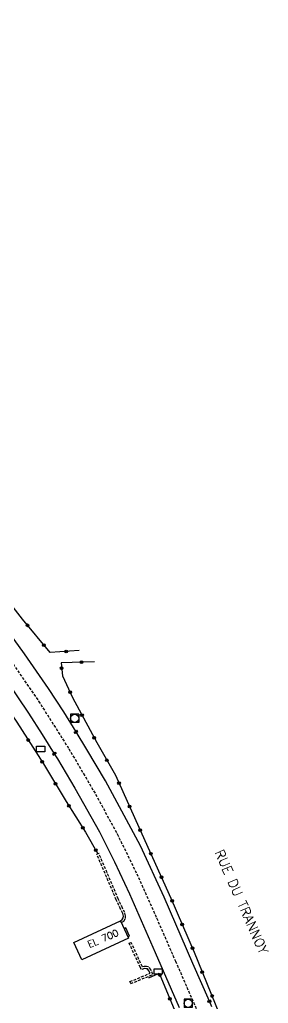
# Model space of a CAD drawing. Header units: millimetres. Extents: x 114000 to 115000, y 122000 to 123000.
# Drawn here: x 114496.8 to 114542.6, y 122680 to 122861 of the extents above; entities that cross this region are included whole.
import ezdxf
from ezdxf.enums import TextEntityAlignment as Align

# ---------------------------------------------------------------- set-up
doc = ezdxf.new("R2010")
doc.units = ezdxf.units.MM
doc.linetypes.add('DASHED', pattern=[0.75, 0.5, -0.25])
doc.layers.get('0').update_dxf_attribs({"linetype": 'CONTINUOUS'})
for name, color, linetype in [('W0001', 6, 'DASHED'), ('W0008', 7, 'CONTINUOUS'), ('W0100', 7, 'CONTINUOUS'), ('W0105', 7, 'CONTINUOUS'), ('W0112', 1, 'DASHED'), ('W0322', 7, 'CONTINUOUS'), ('W0400', 7, 'CONTINUOUS'), ('W0420', 7, 'CONTINUOUS'), ('W0984', 7, 'CONTINUOUS'), ('W0989', 7, 'CONTINUOUS'), ('W1471', 7, 'CONTINUOUS')]:
    doc.layers.add(name, color=color, linetype=linetype)
doc.styles.get("Standard").update_dxf_attribs({"font": 'romans.shx', "width": 0.85})

# ---------------------------------------------------------------- blocks, each defined once
blk = doc.blocks.new('t322o')
at = {"color": 0, "linetype": 'Continuous'}
for radius in [0.25, 0.15]:
    blk.add_circle((0, 0), radius, dxfattribs=at)
blk = doc.blocks.new('T420')
for p, q in [((0.75, 0.75), (-0.75, 0.75)), ((-0.75, 0.75), (-0.75, -0.75)), ((0.75, 0.75), (0.75, -0.75)), ((0.75, -0.75), (-0.75, -0.75))]:
    blk.add_line(p, q)
blk.add_ellipse((0, 0), major_axis=(-0.53, 0.53), ratio=1, start_param=3.926991, end_param=10.210176)
blk = doc.blocks.new('T400')
for p, q in [((-0.15, 0.3), (0.15, 0.3)), ((-0.15, -0.25), (-0.15, 0.3)), ((-0.15, 0.15), (0.15, 0.15)), ((-0.15, 0), (0.15, 0)), ((0.15, 0.3), (0.15, -0.25)), ((-0.15, -0.15), (0.15, -0.15)), ((-0.15, -0.25), (-0.15, -0.3)), ((-0.15, -0.3), (0.15, -0.3)), ((0.15, -0.3), (0.15, -0.25))]:
    blk.add_line(p, q)
blk = doc.blocks.new('T1471')
at = {"color": 0, "linetype": 'Continuous', "flags": 128}
blk.add_lwpolyline([(-0.75, -0.5), (-0.75, 0.5), (0.75, 0.5), (0.75, -0.5), (-0.75, -0.5)], dxfattribs=at)

msp = doc.modelspace()

# ---------------------------------------------------------------- linework, layer by layer
at = {"layer": 'W0001'}
msp.add_lwpolyline([(114494.31, 122744.3), (114500.29, 122735.62), (114505.86, 122726.86), (114510.78, 122718.49), (114514.75, 122711.19), (114518.35, 122703.87), (114522.01, 122695.73), (114525.48, 122687.79), (114529.83, 122677.88)], dxfattribs=at)
at = {"layer": 'W0008'}
for points in [[(114532.2, 122679.41), (114531.75, 122680.4), (114528.71, 122687.35), (114523.38, 122699.56), (114519.05, 122709), (114512.62, 122720.94), (114509.18, 122726.73), (114507.2, 122729.95), (114504.91, 122733.65), (114502.1, 122737.92), (114497.71, 122744.29), (114494.2, 122749.18)], [(114494.4, 122739.42), (114498.45, 122733.4), (114500.96, 122729.47), (114503.18, 122725.92), (114503.77, 122725), (114506.96, 122719.62), (114511.47, 122711.57), (114514.27, 122706.03), (114517.01, 122700.17), (114521.74, 122689.38), (114526.19, 122679.24)]]:
    msp.add_lwpolyline(points, dxfattribs=at)
at = {"layer": 'W0100'}
msp.add_lwpolyline([(114515.39, 122695.18), (114516.84, 122692.03), (114508.22, 122688.05), (114506.77, 122691.2), (114515.39, 122695.18)], dxfattribs=at)
at = {"layer": 'W0105'}
msp.add_lwpolyline([(114516.74, 122692.26), (114517.04, 122692.41), (114516.37, 122693.89), (114516.05, 122693.75)], dxfattribs=at)
at = {"layer": 'W0112'}
for points in [[(114515.57, 122694.88), (114515.34, 122695.22), (114515.68, 122695.45), (114515.87, 122695.76), (114515.9, 122696.08), (114515.78, 122696.57), (114515.38, 122697.36), (114514.59, 122699.06), (114511.01, 122707.46), (114511.37, 122707.62), (114511.37, 122707.62), (114511.37, 122707.62), (114511.37, 122707.62), (114511.37, 122707.62), (114511.37, 122707.62), (114511.37, 122707.62), (114511.37, 122707.62), (114511.37, 122707.62), (114511.37, 122707.62), (114511.37, 122707.62), (114511.37, 122707.62), (114511.37, 122707.62), (114511.37, 122707.62), (114511.37, 122707.62), (114511.37, 122707.62), (114511.37, 122707.62), (114511.37, 122707.62), (114511.37, 122707.62), (114511.37, 122707.62), (114511.37, 122707.62), (114511.37, 122707.62), (114511.37, 122707.62), (114511.37, 122707.62), (114511.37, 122707.62), (114511.37, 122707.62), (114511.37, 122707.62), (114511.37, 122707.62), (114511.37, 122707.62), (114511.37, 122707.62), (114511.37, 122707.62), (114511.37, 122707.62), (114511.37, 122707.62), (114511.37, 122707.62), (114511.37, 122707.62), (114511.37, 122707.62), (114511.37, 122707.62), (114511.37, 122707.62), (114511.37, 122707.62), (114511.37, 122707.62), (114511.37, 122707.62), (114511.37, 122707.62), (114511.37, 122707.62), (114511.37, 122707.62), (114511.37, 122707.62), (114511.37, 122707.62), (114511.37, 122707.62), (114511.37, 122707.62), (114511.37, 122707.62), (114511.37, 122707.62), (114511.37, 122707.62), (114511.37, 122707.62), (114511.37, 122707.62), (114511.37, 122707.62), (114511.37, 122707.62), (114511.37, 122707.62), (114511.37, 122707.62), (114511.37, 122707.62), (114511.37, 122707.62), (114511.37, 122707.62), (114511.37, 122707.62), (114511.37, 122707.62), (114511.37, 122707.62), (114511.37, 122707.62), (114511.37, 122707.62), (114511.37, 122707.62), (114511.37, 122707.62), (114511.37, 122707.62), (114511.37, 122707.62), (114511.37, 122707.62), (114511.37, 122707.62), (114511.37, 122707.62), (114511.37, 122707.62), (114511.37, 122707.62), (114511.37, 122707.62), (114511.37, 122707.62), (114511.37, 122707.62), (114511.37, 122707.62), (114511.37, 122707.62), (114511.37, 122707.62), (114511.37, 122707.62), (114511.37, 122707.62), (114511.37, 122707.62), (114511.37, 122707.62), (114511.37, 122707.62), (114511.37, 122707.62), (114511.37, 122707.62), (114511.37, 122707.62), (114511.37, 122707.62), (114511.37, 122707.62), (114511.37, 122707.62), (114511.37, 122707.62), (114511.37, 122707.62), (114511.37, 122707.62), (114511.37, 122707.62), (114511.37, 122707.62), (114511.37, 122707.62), (114511.37, 122707.62), (114511.37, 122707.62), (114511.37, 122707.62), (114511.37, 122707.62), (114511.37, 122707.62), (114511.37, 122707.62), (114511.37, 122707.62), (114511.37, 122707.62), (114511.37, 122707.62), (114511.37, 122707.62), (114511.37, 122707.62), (114511.37, 122707.62), (114511.37, 122707.62), (114511.37, 122707.62)], [(114515.57, 122694.88), (114515.98, 122695.16), (114516.26, 122695.63), (114516.3, 122696.11), (114516.16, 122696.71), (114515.73, 122697.54), (114514.96, 122699.22), (114511.37, 122707.62), (114511.37, 122707.62), (114511.37, 122707.62), (114511.37, 122707.62), (114511.37, 122707.62), (114511.37, 122707.62), (114511.37, 122707.62), (114511.37, 122707.62), (114511.37, 122707.62), (114511.37, 122707.62), (114511.37, 122707.62), (114511.37, 122707.62), (114511.37, 122707.62), (114511.37, 122707.62), (114511.37, 122707.62), (114511.37, 122707.62), (114511.37, 122707.62), (114511.37, 122707.62), (114511.37, 122707.62), (114511.37, 122707.62), (114511.37, 122707.62), (114511.37, 122707.62), (114511.37, 122707.62), (114511.37, 122707.62), (114511.37, 122707.62), (114511.37, 122707.62), (114511.37, 122707.62), (114511.37, 122707.62), (114511.37, 122707.62), (114511.37, 122707.62), (114511.37, 122707.62), (114511.37, 122707.62), (114511.37, 122707.62), (114511.37, 122707.62), (114511.37, 122707.62), (114511.37, 122707.62), (114511.37, 122707.62), (114511.37, 122707.62), (114511.37, 122707.62), (114511.37, 122707.62), (114511.37, 122707.62), (114511.37, 122707.62), (114511.37, 122707.62), (114511.37, 122707.62), (114511.37, 122707.62), (114511.37, 122707.62), (114511.37, 122707.62), (114511.37, 122707.62), (114511.37, 122707.62), (114511.37, 122707.62), (114511.37, 122707.62), (114511.37, 122707.62), (114511.37, 122707.62), (114511.37, 122707.62), (114511.37, 122707.62), (114511.37, 122707.62), (114511.37, 122707.62), (114511.37, 122707.62), (114511.37, 122707.62), (114511.37, 122707.62), (114511.37, 122707.62), (114511.37, 122707.62), (114511.37, 122707.62), (114511.37, 122707.62), (114511.37, 122707.62), (114511.37, 122707.62), (114511.37, 122707.62), (114511.37, 122707.62), (114511.37, 122707.62), (114511.37, 122707.62), (114511.37, 122707.62), (114511.37, 122707.62), (114511.37, 122707.62), (114511.37, 122707.62), (114511.37, 122707.62), (114511.37, 122707.62), (114511.37, 122707.62), (114511.37, 122707.62), (114511.37, 122707.62), (114511.37, 122707.62), (114511.37, 122707.62), (114511.37, 122707.62), (114511.37, 122707.62), (114511.37, 122707.62), (114511.37, 122707.62), (114511.37, 122707.62), (114511.37, 122707.62), (114511.37, 122707.62), (114511.37, 122707.62), (114511.37, 122707.62), (114511.37, 122707.62), (114511.37, 122707.62), (114511.37, 122707.62), (114511.37, 122707.62), (114511.37, 122707.62), (114511.37, 122707.62), (114511.37, 122707.62), (114511.37, 122707.62), (114511.37, 122707.62), (114511.37, 122707.62), (114511.37, 122707.62), (114511.37, 122707.62), (114511.37, 122707.62), (114511.37, 122707.62), (114511.37, 122707.62), (114511.37, 122707.62), (114511.37, 122707.62), (114511.37, 122707.62), (114511.37, 122707.62), (114511.37, 122707.62), (114511.37, 122707.62), (114511.37, 122707.62), (114511.37, 122707.62)], [(114517.26, 122683.65), (114517.11, 122684.02), (114520.8, 122685.55), (114520.58, 122686.03), (114520.32, 122686.36), (114520.12, 122686.4), (114519.78, 122686.42), (114519.18, 122686.24), (114519.03, 122686.59), (114516.98, 122691.07), (114517.34, 122691.23), (114517.34, 122691.23), (114517.34, 122691.23), (114517.34, 122691.23), (114517.34, 122691.23), (114517.34, 122691.23), (114517.34, 122691.23), (114517.34, 122691.23), (114517.34, 122691.23), (114517.34, 122691.23), (114517.34, 122691.23), (114517.34, 122691.23), (114517.34, 122691.23), (114517.34, 122691.23), (114517.34, 122691.23), (114517.34, 122691.23), (114517.34, 122691.23), (114517.34, 122691.23), (114517.34, 122691.23), (114517.34, 122691.23), (114517.34, 122691.23), (114517.34, 122691.23), (114517.34, 122691.23), (114517.34, 122691.23), (114517.34, 122691.23), (114517.34, 122691.23), (114517.34, 122691.23), (114517.34, 122691.23), (114517.34, 122691.23), (114517.34, 122691.23), (114517.34, 122691.23), (114517.34, 122691.23), (114517.34, 122691.23), (114517.34, 122691.23), (114517.34, 122691.23), (114517.34, 122691.23), (114517.34, 122691.23), (114517.34, 122691.23), (114517.34, 122691.23), (114517.34, 122691.23), (114517.34, 122691.23), (114517.34, 122691.23), (114517.34, 122691.23), (114517.34, 122691.23), (114517.34, 122691.23), (114517.34, 122691.23), (114517.34, 122691.23), (114517.34, 122691.23), (114517.34, 122691.23), (114517.34, 122691.23), (114517.34, 122691.23), (114517.34, 122691.23), (114517.34, 122691.23), (114517.34, 122691.23), (114517.34, 122691.23), (114517.34, 122691.23), (114517.34, 122691.23), (114517.34, 122691.23), (114517.34, 122691.23), (114517.34, 122691.23), (114517.34, 122691.23), (114517.34, 122691.23), (114517.34, 122691.23), (114517.34, 122691.23), (114517.34, 122691.23), (114517.34, 122691.23), (114517.34, 122691.23), (114517.34, 122691.23), (114517.34, 122691.23), (114517.34, 122691.23), (114517.34, 122691.23), (114517.34, 122691.23), (114517.34, 122691.23), (114517.34, 122691.23), (114517.34, 122691.23), (114517.34, 122691.23), (114517.34, 122691.23), (114517.34, 122691.23), (114517.34, 122691.23), (114517.34, 122691.23), (114517.34, 122691.23), (114517.34, 122691.23), (114517.34, 122691.23), (114517.34, 122691.23), (114517.34, 122691.23), (114517.34, 122691.23), (114517.34, 122691.23), (114517.34, 122691.23), (114517.34, 122691.23), (114517.34, 122691.23), (114517.34, 122691.23), (114517.34, 122691.23), (114517.34, 122691.23), (114517.34, 122691.23), (114517.34, 122691.23), (114517.34, 122691.23), (114517.34, 122691.23), (114517.34, 122691.23), (114517.34, 122691.23), (114517.34, 122691.23), (114517.34, 122691.23), (114517.34, 122691.23), (114517.34, 122691.23), (114517.34, 122691.23), (114517.34, 122691.23), (114517.34, 122691.23), (114517.34, 122691.23), (114517.34, 122691.23), (114517.34, 122691.23), (114517.34, 122691.23)], [(114517.26, 122683.65), (114521.33, 122685.34), (114520.93, 122686.24), (114520.54, 122686.72), (114520.17, 122686.8), (114519.74, 122686.83), (114519.4, 122686.73), (114519.39, 122686.75), (114517.34, 122691.23), (114517.34, 122691.23), (114517.34, 122691.23), (114517.34, 122691.23), (114517.34, 122691.23), (114517.34, 122691.23), (114517.34, 122691.23), (114517.34, 122691.23), (114517.34, 122691.23), (114517.34, 122691.23), (114517.34, 122691.23), (114517.34, 122691.23), (114517.34, 122691.23), (114517.34, 122691.23), (114517.34, 122691.23), (114517.34, 122691.23), (114517.34, 122691.23), (114517.34, 122691.23), (114517.34, 122691.23), (114517.34, 122691.23), (114517.34, 122691.23), (114517.34, 122691.23), (114517.34, 122691.23), (114517.34, 122691.23), (114517.34, 122691.23), (114517.34, 122691.23), (114517.34, 122691.23), (114517.34, 122691.23), (114517.34, 122691.23), (114517.34, 122691.23), (114517.34, 122691.23), (114517.34, 122691.23), (114517.34, 122691.23), (114517.34, 122691.23), (114517.34, 122691.23), (114517.34, 122691.23), (114517.34, 122691.23), (114517.34, 122691.23), (114517.34, 122691.23), (114517.34, 122691.23), (114517.34, 122691.23), (114517.34, 122691.23), (114517.34, 122691.23), (114517.34, 122691.23), (114517.34, 122691.23), (114517.34, 122691.23), (114517.34, 122691.23), (114517.34, 122691.23), (114517.34, 122691.23), (114517.34, 122691.23), (114517.34, 122691.23), (114517.34, 122691.23), (114517.34, 122691.23), (114517.34, 122691.23), (114517.34, 122691.23), (114517.34, 122691.23), (114517.34, 122691.23), (114517.34, 122691.23), (114517.34, 122691.23), (114517.34, 122691.23), (114517.34, 122691.23), (114517.34, 122691.23), (114517.34, 122691.23), (114517.34, 122691.23), (114517.34, 122691.23), (114517.34, 122691.23), (114517.34, 122691.23), (114517.34, 122691.23), (114517.34, 122691.23), (114517.34, 122691.23), (114517.34, 122691.23), (114517.34, 122691.23), (114517.34, 122691.23), (114517.34, 122691.23), (114517.34, 122691.23), (114517.34, 122691.23), (114517.34, 122691.23), (114517.34, 122691.23), (114517.34, 122691.23), (114517.34, 122691.23), (114517.34, 122691.23), (114517.34, 122691.23), (114517.34, 122691.23), (114517.34, 122691.23), (114517.34, 122691.23), (114517.34, 122691.23), (114517.34, 122691.23), (114517.34, 122691.23), (114517.34, 122691.23), (114517.34, 122691.23), (114517.34, 122691.23), (114517.34, 122691.23), (114517.34, 122691.23), (114517.34, 122691.23), (114517.34, 122691.23), (114517.34, 122691.23), (114517.34, 122691.23), (114517.34, 122691.23), (114517.34, 122691.23), (114517.34, 122691.23), (114517.34, 122691.23), (114517.34, 122691.23), (114517.34, 122691.23), (114517.34, 122691.23), (114517.34, 122691.23), (114517.34, 122691.23), (114517.34, 122691.23), (114517.34, 122691.23), (114517.34, 122691.23), (114517.34, 122691.23), (114517.34, 122691.23), (114517.34, 122691.23)]]:
    msp.add_lwpolyline(points, dxfattribs=at)
at = {"layer": 'W0322'}
for points in [[(114507.75, 122744.9), (114502.39, 122744.53), (114497.32, 122750.71), (114488.32, 122762.22), (114481.82, 122768.8), (114475.1, 122774.76), (114463.39, 122786.96), (114455.7, 122797.81), (114445.76, 122803.85), (114437.71, 122811.81), (114420.23, 122828.41), (114409.34, 122835.96), (114397.68, 122846.39), (114384.56, 122856.93), (114378.09, 122860.96)], [(114398.23, 122832.15), (114403.33, 122827.4), (114413.07, 122819.17), (114430.56, 122804.27), (114440.18, 122795.97), (114449.64, 122787.6), (114456.1, 122781.32), (114480.75, 122753.74), (114487.42, 122745.03), (114491.75, 122738.29), (114496.29, 122731.72), (114501.2, 122724.08), (114505.36, 122717.16), (114508.91, 122711.52), (114511.19, 122707.54)], [(114510.55, 122742.82), (114504.42, 122742.68), (114504.68, 122740.27), (114506.52, 122736.31), (114511.01, 122728.01), (114514.42, 122722.01), (114519.32, 122711.19), (114524.66, 122699.34), (114528.92, 122689.44), (114534.42, 122675.98)], [(114520.59, 122684.73), (114522.38, 122685.53), (114522.46, 122685.55), (114526, 122677.16), (114525.86, 122676.57)]]:
    msp.add_lwpolyline(points, dxfattribs=at)

# ---------------------------------------------------------------- block references
for p, rotation in [((114498.26, 122749.56), 129.3778056077907), ((114501.27, 122745.89), 129.3778056077907), ((114505.38, 122744.74), 183.940349224393), ((114508.18, 122742.77), 181.3370768577275), ((114504.53, 122741.69), 276.0076932315893), ((114506.08, 122737.26), 294.9940216333009), ((114508.28, 122733.05), 298.3656281450843), ((114498.39, 122728.46), 302.6700932496906), ((114510.54, 122728.87), 298.3656281450843), ((114500.95, 122724.46), 302.6700932496906), ((114512.87, 122724.73), 299.6491429242265), ((114503.41, 122720.4), 301.0331693225148), ((114515.09, 122720.54), 294.3580598199013), ((114505.88, 122716.34), 302.1984600115325), ((114517.05, 122716.21), 294.3580598199013), ((114508.41, 122712.32), 302.1984600115325), ((114519.01, 122711.88), 294.3580598199013), ((114510.8, 122708.22), 299.8101077399965), ((114520.96, 122707.55), 294.269228703565), ((114522.91, 122703.22), 294.269228703565), ((114524.86, 122698.89), 293.2725456441834), ((114526.73, 122694.52), 293.2725456441834), ((114528.61, 122690.16), 293.2725456441834), ((114522.59, 122685.24), 292.8920482693669), ((114530.42, 122685.77), 292.2344317262188), ((114524.44, 122680.87), 292.8920482693669), ((114532.22, 122681.37), 292.2344317262188)]:
    msp.add_blockref('t322o', p, dxfattribs=dict(at, rotation=rotation))
at = {"layer": 'W0400'}
for p, rotation in [((114507.2, 122729.95), 121.761456960205), ((114503.18, 122725.92), 302.6544794555941), ((114531.75, 122680.4), 103.3211835002246)]:
    msp.add_blockref('T400', p, dxfattribs=dict(at, rotation=rotation))
at = {"layer": 'W0420'}
for p in [(114506.93, 122732.44), (114527.82, 122680.03)]:
    msp.add_blockref('T420', p, dxfattribs=at)
at = {"layer": 'W1471'}
for p in [(114500.68, 122726.8), (114522.31, 122685.89)]:
    msp.add_blockref('T1471', p, dxfattribs=at)

# ---------------------------------------------------------------- texts
at = {"layer": 'W0984'}
msp.add_text('EL 700', height=1.25, rotation=22.858, dxfattribs=at).set_placement((114512.15, 122691.95), align=Align.MIDDLE)
at = {"layer": 'W0989'}
msp.add_text('RUE DU TRANNOY', height=1.75, rotation=293.7029, dxfattribs=at).set_placement((114537.66, 122698.68), align=Align.MIDDLE)

doc.saveas('drawing.dxf')
